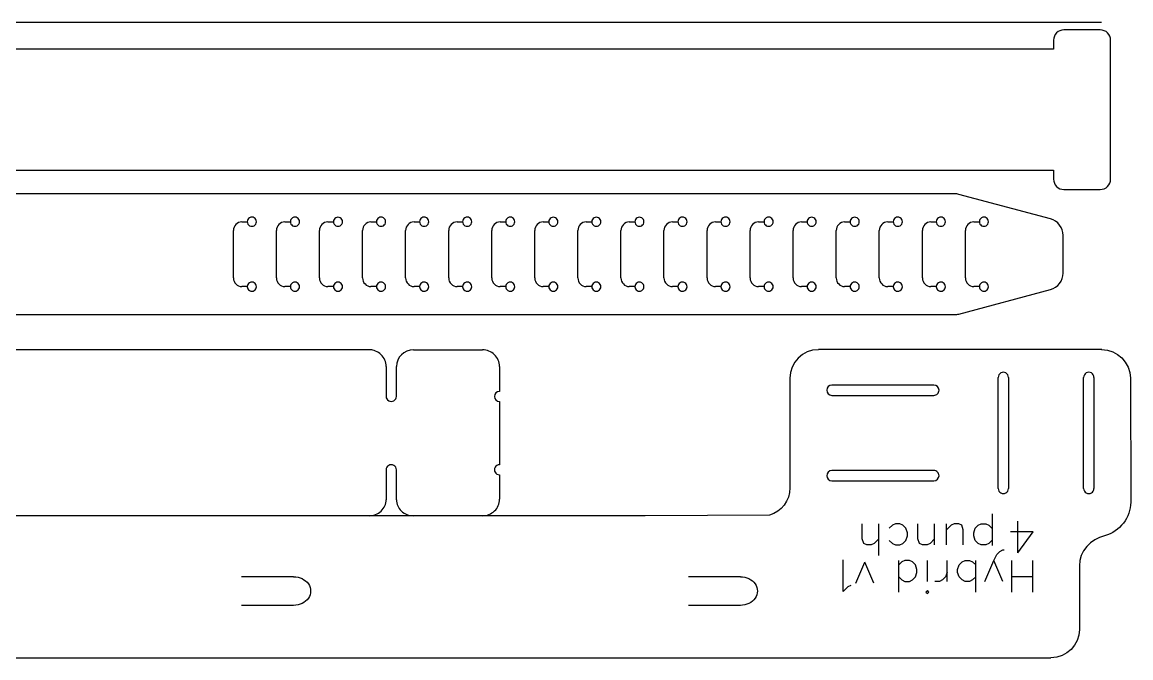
# Model space of a CAD drawing. Extents: x 6 to 576, y 64 to 1092.
# Drawn here: x 202.3 to 396.8, y 63.8 to 175.4 of the extents above; entities that cross this region are included whole.
import ezdxf

# ---------------------------------------------------------------- set-up
doc = ezdxf.new("R2010")
doc.units = 0
doc.layers.add('Layer_1', color=7, linetype='CONTINUOUS')

msp = doc.modelspace()

# ---------------------------------------------------------------- linework, layer by layer
at = {"layer": 'Layer_1', "color": 7}
for p, q in [((140.856457, 175.354495), (391.698136, 175.354495)), ((391.472685, 173.993213), (385.072678, 173.993213)), ((383.272665, 172.1932), (383.272665, 170.593212)), ((393.272671, 147.793209), (393.272671, 172.1932)), ((383.272665, 170.593212), (40.686209, 170.593212)), ((40.686209, 149.393197), (383.272665, 149.393197)), ((383.272665, 149.393197), (383.272665, 147.793209)), ((385.072678, 145.993195), (391.472685, 145.993195)), ((365.890122, 145.224795), (23.303674, 145.224795)), ((382.721776, 140.820594), (366.666568, 145.12256)), ((384.945308, 131.326762), (384.945308, 137.922798)), ((366.666568, 124.127015), (382.721776, 128.428992)), ((23.303674, 124.02478), (365.890122, 124.02478)), ((263.674453, 117.86251), (12.832794, 117.86251)), ((270.937646, 117.841079), (283.039476, 117.841079)), ((391.730574, 117.918126), (341.994807, 117.918126)), ((266.13694, 114.918597), (266.13694, 109.658125)), ((267.937218, 109.658125), (267.937218, 114.918597)), ((286.03993, 114.918597), (286.03993, 110.534875)), ((336.994103, 112.861621), (336.994103, 93.628079)), ((396.760091, 112.853524), (396.804092, 91.096808)), ((286.03993, 108.781402), (286.03993, 97.675966)), ((266.13694, 96.799243), (266.13694, 91.53876)), ((267.937218, 91.53876), (267.937218, 96.799243)), ((286.040883, 95.92344), (286.040883, 91.605326)), ((311.601062, 88.72957), (61.414819, 88.72957)), ((333.48041, 88.840803), (311.601062, 88.72957)), ((387.799818, 79.924221), (387.797172, 68.734753)), ((186.348227, 63.785235), (374.296331, 63.785235)), ((374.296331, 63.785235), (382.80303, 63.784706))]:
    msp.add_line(p, q, dxfattribs=at)
at = {"layer": 'Layer_1', "color": 1}
for p, q in [((240.804367, 140.296719), (241.776763, 140.312065)), ((241.776657, 140.324791), (241.776657, 140.324791)), ((248.361343, 140.296719), (249.33374, 140.312065)), ((249.333634, 140.324791), (249.333634, 140.324791)), ((255.918319, 140.296719), (256.890716, 140.312065)), ((256.89061, 140.324791), (256.89061, 140.324791)), ((263.475295, 140.296719), (264.447692, 140.312065)), ((264.447586, 140.324791), (264.447586, 140.324791)), ((271.032287, 140.296719), (272.004658, 140.312065)), ((272.004578, 140.324791), (272.004578, 140.324791)), ((278.589264, 140.296719), (279.56166, 140.312065)), ((279.561555, 140.324791), (279.561555, 140.324791)), ((286.14624, 140.296719), (287.118637, 140.312065)), ((287.118531, 140.324791), (287.118531, 140.324791)), ((293.703216, 140.296719), (294.675613, 140.312065)), ((294.675507, 140.324791), (294.675507, 140.324791)), ((301.260193, 140.296719), (302.232589, 140.312065)), ((302.232483, 140.324791), (302.232483, 140.324791)), ((308.817169, 140.296719), (309.789565, 140.312065)), ((309.78946, 140.324791), (309.78946, 140.324791)), ((316.374171, 140.296719), (317.346542, 140.312065)), ((317.346462, 140.324791), (317.346462, 140.324791)), ((323.931148, 140.296719), (324.903544, 140.312065)), ((324.903439, 140.324791), (324.903439, 140.324791)), ((331.488124, 140.296719), (332.460521, 140.312065)), ((332.460415, 140.324791), (332.460415, 140.324791)), ((339.0451, 140.296719), (340.017497, 140.312065)), ((340.017391, 140.324791), (340.017391, 140.324791)), ((346.602076, 140.296719), (347.574473, 140.312065)), ((347.574367, 140.324791), (347.574367, 140.324791)), ((354.159079, 140.296719), (355.131449, 140.312065)), ((355.13137, 140.324791), (355.13137, 140.324791)), ((361.716055, 140.296719), (362.688452, 140.312065)), ((362.688346, 140.324791), (362.688346, 140.324791)), ((369.273032, 140.296719), (370.245428, 140.312065)), ((370.245322, 140.324791), (370.245322, 140.324791)), ((239.328124, 130.452684), (239.328124, 138.796902)), ((246.8851, 130.452684), (246.8851, 138.796902)), ((254.442076, 130.452684), (254.442076, 138.796902)), ((261.999079, 130.452684), (261.999079, 138.796902)), ((269.556045, 130.452684), (269.556045, 138.796902)), ((277.113021, 130.452684), (277.113021, 138.796902)), ((284.669997, 130.452684), (284.669997, 138.796902)), ((292.226974, 130.452684), (292.226974, 138.796902)), ((299.783976, 130.452684), (299.783976, 138.796902)), ((307.340952, 130.452684), (307.340952, 138.796902)), ((314.897929, 130.452684), (314.897929, 138.796902)), ((322.454905, 130.452684), (322.454905, 138.796902)), ((330.011881, 130.452684), (330.011881, 138.796902)), ((337.568857, 130.452684), (337.568857, 138.796902)), ((345.12586, 130.452684), (345.12586, 138.796902)), ((352.682836, 130.452684), (352.682836, 138.796902)), ((360.239813, 130.452684), (360.239813, 138.796902)), ((367.796789, 130.452684), (367.796789, 138.796902)), ((241.776763, 128.937468), (240.804367, 128.952814)), ((241.776657, 128.924795), (241.776657, 128.924795)), ((249.33374, 128.937468), (248.361343, 128.952814)), ((249.333634, 128.924795), (249.333634, 128.924795)), ((256.890716, 128.937468), (255.918319, 128.952814)), ((256.89061, 128.924795), (256.89061, 128.924795)), ((264.447692, 128.937468), (263.475295, 128.952814)), ((264.447586, 128.924795), (264.447586, 128.924795)), ((272.004658, 128.937468), (271.032287, 128.952814)), ((272.004578, 128.924795), (272.004578, 128.924795)), ((279.56166, 128.937468), (278.589264, 128.952814)), ((279.561555, 128.924795), (279.561555, 128.924795)), ((287.118637, 128.937468), (286.14624, 128.952814)), ((287.118531, 128.924795), (287.118531, 128.924795)), ((294.675613, 128.937468), (293.703216, 128.952814)), ((294.675507, 128.924795), (294.675507, 128.924795)), ((302.232589, 128.937468), (301.260193, 128.952814)), ((302.232483, 128.924795), (302.232483, 128.924795)), ((309.789565, 128.937468), (308.817169, 128.952814)), ((309.78946, 128.924795), (309.78946, 128.924795)), ((317.346542, 128.937468), (316.374171, 128.952814)), ((317.346462, 128.924795), (317.346462, 128.924795)), ((324.903544, 128.937468), (323.931148, 128.952814)), ((324.903439, 128.924795), (324.903439, 128.924795)), ((332.460521, 128.937468), (331.488124, 128.952814)), ((332.460415, 128.924795), (332.460415, 128.924795)), ((340.017497, 128.937468), (339.0451, 128.952814)), ((340.017391, 128.924795), (340.017391, 128.924795)), ((347.574473, 128.937468), (346.602076, 128.952814)), ((347.574367, 128.924795), (347.574367, 128.924795)), ((355.131449, 128.937468), (354.159079, 128.952814)), ((355.13137, 128.924795), (355.13137, 128.924795)), ((362.688452, 128.937468), (361.716055, 128.952814)), ((362.688346, 128.924795), (362.688346, 128.924795)), ((370.245428, 128.937468), (369.273032, 128.952814)), ((370.245322, 128.924795), (370.245322, 128.924795)), ((373.550736, 93.50753), (373.550736, 113.007538)), ((375.350749, 113.007538), (375.350749, 93.50753)), ((388.550732, 93.50753), (388.550732, 113.007538)), ((390.350745, 113.007538), (390.350745, 93.50753)), ((362.263849, 111.657528), (344.363834, 111.657528)), ((343.463854, 110.757548), (343.463854, 110.757548)), ((344.363834, 109.857541), (362.263849, 109.857541)), ((363.163855, 110.757548), (363.163855, 110.757548)), ((343.463854, 95.757517), (343.463854, 95.757517)), ((362.263849, 96.657532), (344.363834, 96.657532)), ((363.163855, 95.757517), (363.163855, 95.757517)), ((344.363834, 94.857537), (362.263849, 94.857537)), ((249.888761, 78.019073), (240.764049, 77.972308)), ((328.301271, 78.019067), (319.176559, 77.972302)), ((249.888364, 72.989365), (240.763044, 72.965896)), ((328.300874, 72.989359), (319.175553, 72.965891))]:
    msp.add_line(p, q, dxfattribs=at)
at = {"layer": 'Layer_1', "color": 5}
for p, q in [((372.548997, 83.495974), (372.548997, 89.052219)), ((377.023101, 82.200066), (377.023101, 87.756311)), ((349.683573, 84.665544), (349.683573, 87.311372)), ((352.593989, 81.755127), (352.593989, 87.311372)), ((354.975239, 87.046788), (354.446073, 86.517622)), ((355.504406, 87.311372), (354.975239, 87.046788)), ((356.298156, 87.311372), (355.504406, 87.311372)), ((356.827323, 87.046788), (356.298156, 87.311372)), ((357.356489, 86.517622), (356.827323, 87.046788)), ((357.621073, 85.723877), (357.356489, 86.517622)), ((357.621073, 85.19471), (357.621073, 85.723877)), ((359.473156, 84.665544), (359.473156, 87.311372)), ((362.383573, 83.60721), (362.383573, 87.311372)), ((364.500239, 83.60721), (364.500239, 87.311372)), ((365.293989, 87.046788), (364.500239, 86.253038)), ((365.823156, 87.311372), (365.293989, 87.046788)), ((366.616906, 87.311372), (365.823156, 87.311372)), ((367.146073, 87.046788), (366.616906, 87.311372)), ((367.410656, 86.253038), (367.146073, 87.046788)), ((367.410656, 83.60721), (367.410656, 86.253038)), ((369.262739, 85.723877), (369.527323, 86.517622)), ((369.262739, 85.19471), (369.262739, 85.723877)), ((369.527323, 86.517622), (370.056489, 87.046788)), ((370.056489, 87.046788), (370.585656, 87.311372)), ((370.585656, 87.311372), (371.379406, 87.311372)), ((371.379406, 87.311372), (371.908573, 87.046788)), ((371.908573, 87.046788), (372.437739, 86.517622)), ((379.668934, 85.904233), (375.700184, 85.904233)), ((377.023101, 82.200066), (379.668934, 85.904233)), ((349.948156, 83.871794), (349.683573, 84.665544)), ((350.477323, 83.60721), (349.948156, 83.871794)), ((351.800239, 83.871794), (351.271073, 83.60721)), ((352.593989, 84.665544), (351.800239, 83.871794)), ((354.446073, 84.40096), (354.975239, 83.871794)), ((354.975239, 83.871794), (355.504406, 83.60721)), ((356.298156, 83.60721), (356.827323, 83.871794)), ((356.827323, 83.871794), (357.356489, 84.40096)), ((357.356489, 84.40096), (357.621073, 85.19471)), ((359.737739, 83.871794), (359.473156, 84.665544)), ((360.266906, 83.60721), (359.737739, 83.871794)), ((361.589823, 83.871794), (361.060656, 83.60721)), ((362.383573, 84.665544), (361.589823, 83.871794)), ((369.527323, 84.40096), (369.262739, 85.19471)), ((370.056489, 83.871794), (369.527323, 84.40096)), ((370.585656, 83.60721), (370.056489, 83.871794)), ((371.908573, 83.871794), (371.379406, 83.60721)), ((372.437739, 84.40096), (371.908573, 83.871794)), ((351.271073, 83.60721), (350.477323, 83.60721)), ((355.504406, 83.60721), (356.298156, 83.60721)), ((361.060656, 83.60721), (360.266906, 83.60721)), ((371.379406, 83.60721), (370.585656, 83.60721)), ((372.775004, 80.887219), (373.30417, 81.945553)), ((373.30417, 81.945553), (373.833337, 82.474719)), ((373.833337, 82.474719), (374.362504, 82.739303)), ((374.362504, 82.739303), (374.627087, 82.739303)), ((346.369852, 75.442203), (346.369852, 80.998453)), ((348.555045, 76.887627), (350.142545, 80.591794)), ((351.730045, 76.887627), (350.142545, 80.591794)), ((356.106254, 75.330969), (356.106254, 80.887219)), ((356.63542, 80.622636), (356.106254, 80.093469)), ((357.164587, 80.887219), (356.63542, 80.622636)), ((357.958337, 80.887219), (357.164587, 80.887219)), ((358.487504, 80.622636), (357.958337, 80.887219)), ((359.01667, 80.093469), (358.487504, 80.622636)), ((359.281254, 79.299719), (359.01667, 80.093469)), ((361.133337, 77.183053), (361.133337, 80.887219)), ((364.57292, 77.183053), (364.57292, 80.887219)), ((366.425004, 79.299719), (366.689587, 80.093469)), ((366.689587, 80.093469), (367.218754, 80.622636)), ((367.218754, 80.622636), (367.74792, 80.887219)), ((367.74792, 80.887219), (368.54167, 80.887219)), ((368.54167, 80.887219), (369.070837, 80.622636)), ((369.070837, 80.622636), (369.600004, 80.093469)), ((369.600004, 75.330969), (369.600004, 80.887219)), ((371.187504, 77.183053), (372.775004, 80.887219)), ((374.362504, 77.183053), (372.775004, 80.887219)), ((375.950004, 75.330969), (375.950004, 80.887219)), ((379.65417, 75.330969), (379.65417, 80.887219)), ((356.106254, 77.976803), (356.63542, 77.447636)), ((358.487504, 77.447636), (359.01667, 77.976803)), ((359.01667, 77.976803), (359.281254, 78.770553)), ((359.281254, 78.770553), (359.281254, 79.299719)), ((364.308337, 77.976803), (363.77917, 77.447636)), ((364.57292, 78.770553), (364.308337, 77.976803)), ((366.425004, 78.770553), (366.425004, 79.299719)), ((366.689587, 77.976803), (366.425004, 78.770553)), ((367.218754, 77.447636), (366.689587, 77.976803)), ((369.600004, 77.976803), (369.070837, 77.447636)), ((379.65417, 77.976803), (375.950004, 77.976803)), ((347.163602, 76.235953), (346.369852, 75.442203)), ((347.692768, 76.500536), (347.163602, 76.235953)), ((356.63542, 77.447636), (357.164587, 77.183053)), ((357.164587, 77.183053), (357.958337, 77.183053)), ((357.958337, 77.183053), (358.487504, 77.447636)), ((363.250004, 77.183053), (362.456254, 77.183053)), ((363.77917, 77.447636), (363.250004, 77.183053)), ((367.74792, 77.183053), (367.218754, 77.447636)), ((368.54167, 77.183053), (367.74792, 77.183053)), ((369.070837, 77.447636), (368.54167, 77.183053)), ((361.133337, 75.595553), (360.868754, 75.330969)), ((360.868754, 75.330969), (361.133337, 75.066386)), ((361.39792, 75.330969), (361.133337, 75.595553)), ((361.133337, 75.066386), (361.39792, 75.330969))]:
    msp.add_line(p, q, dxfattribs=at)
at = {"layer": 'Layer_1', "color": 7}
for points in [[(383.799873, 173.466006), (383.462304, 173.128437), (383.272661, 172.670594), (383.272665, 172.1932)], [(385.072678, 173.993213), (384.595284, 173.993217), (384.137442, 173.803574), (383.799873, 173.466006)], [(392.745473, 173.465996), (392.40791, 173.803564), (391.950074, 173.99321), (391.472685, 173.993213)], [(393.272671, 172.1932), (393.272675, 172.67059), (393.083036, 173.128428), (392.745473, 173.465996)], [(383.272665, 147.793209), (383.272661, 147.315814), (383.462304, 146.857972), (383.799873, 146.520403)], [(383.799873, 146.520403), (384.137442, 146.182834), (384.595284, 145.993192), (385.072678, 145.993195)], [(391.472685, 145.993195), (391.950074, 145.993199), (392.40791, 146.182844), (392.745473, 146.520412)], [(392.745473, 146.520412), (393.083036, 146.85798), (393.272675, 147.315819), (393.272671, 147.793209)], [(366.666568, 145.12256), (366.413332, 145.190419), (366.152293, 145.22479), (365.890122, 145.224795)], [(384.945308, 137.922824), (384.945306, 139.280635), (384.033319, 140.469161), (382.721776, 140.820594)], [(382.721776, 128.428992), (384.033319, 128.780424), (384.945306, 129.968951), (384.945308, 131.326762)], [(365.890122, 124.02478), (366.152293, 124.024785), (366.413332, 124.059156), (366.666568, 124.127015)], [(265.258126, 116.985108), (264.695429, 117.53318), (263.932248, 117.841082), (263.136475, 117.841079)], [(266.13694, 114.918597), (266.136942, 115.693689), (265.820823, 116.437036), (265.258126, 116.985108)], [(270.937646, 117.841079), (269.280549, 117.841066), (267.937215, 116.532629), (267.937218, 114.918597)], [(285.16112, 116.985104), (284.598425, 117.533176), (283.835247, 117.84108), (283.039476, 117.841079)], [(286.03993, 114.918597), (286.039932, 115.693687), (285.723814, 116.437033), (285.16112, 116.985104)], [(341.99449, 117.861875), (339.224461, 117.861875), (336.994103, 115.631623), (336.994103, 112.861621)], [(391.698136, 117.896403), (394.468138, 117.896403), (396.698338, 115.666177), (396.760091, 112.853524)], [(266.13694, 109.658125), (266.13694, 109.344894), (266.308506, 109.055456), (266.58701, 108.89884)], [(267.487149, 108.89884), (267.765653, 109.055456), (267.937218, 109.344894), (267.937218, 109.658125)], [(286.03993, 110.534875), (285.544255, 110.532879), (285.143514, 110.140936), (285.143514, 109.658138)], [(285.143514, 109.658138), (285.143514, 109.17534), (285.544255, 108.783397), (286.03993, 108.781402)], [(266.58701, 108.89884), (266.865514, 108.742225), (267.208645, 108.742225), (267.487149, 108.89884)], [(266.58701, 97.558527), (266.308506, 97.401911), (266.13694, 97.112474), (266.13694, 96.799243)], [(267.487149, 97.558527), (267.208645, 97.715143), (266.865514, 97.715143), (266.58701, 97.558527)], [(267.937218, 96.799243), (267.937218, 97.112474), (267.765653, 97.401911), (267.487149, 97.558527)], [(286.03993, 97.675966), (285.718343, 97.675966), (285.421184, 97.50886), (285.26039, 97.237594)], [(285.26039, 97.237594), (285.099596, 96.966329), (285.099596, 96.632116), (285.26039, 96.360851)], [(285.26039, 96.360851), (285.421184, 96.089586), (285.718343, 95.92248), (286.03993, 95.92248)], [(336.999077, 93.628079), (336.999077, 91.351572), (335.491693, 89.442974), (333.417386, 88.834043)], [(265.257036, 89.549961), (265.820074, 90.078061), (266.136386, 90.794319), (266.136385, 91.541165)], [(267.937747, 91.541165), (267.937746, 90.794316), (268.25406, 90.078056), (268.817102, 89.549955)], [(285.161513, 89.569743), (285.724565, 90.109612), (286.040884, 90.841834), (286.040883, 91.605326)], [(263.134094, 88.725178), (263.930352, 88.725177), (264.693997, 89.02186), (265.257036, 89.549961)], [(268.817102, 89.549955), (269.380144, 89.021855), (270.143793, 88.725173), (270.940054, 88.725178)], [(283.038524, 88.726583), (283.834798, 88.726579), (284.598461, 89.029873), (285.161513, 89.569743)], [(396.804092, 91.096808), (396.82764, 88.480131), (394.903484, 85.888458), (392.230663, 85.208955)], [(392.230663, 85.208955), (389.777975, 84.650341), (387.768491, 82.430539), (387.799818, 79.924221)], [(387.803496, 68.785514), (387.803496, 66.015493), (385.573826, 63.785783), (382.803797, 63.785783)]]:
    msp.add_open_spline(points, degree=3, dxfattribs=at)
at = {"layer": 'Layer_1', "color": 1}
for points in [[(240.804367, 140.296719), (239.985303, 140.283745), (239.328121, 139.616068), (239.328124, 138.796902)], [(242.175712, 141.020322), (241.927715, 140.876692), (241.775492, 140.611376), (241.776657, 140.324791)], [(241.776657, 140.324791), (241.775492, 140.038206), (241.927715, 139.77289), (242.175712, 139.62926)], [(242.977591, 141.020322), (242.729593, 141.163953), (242.42371, 141.163953), (242.175712, 141.020322)], [(243.376646, 140.324791), (243.377811, 140.611376), (243.225589, 140.876692), (242.977591, 141.020322)], [(242.977591, 139.62926), (243.225589, 139.77289), (243.377811, 140.038206), (243.376646, 140.324791)], [(248.361343, 140.296719), (247.542279, 140.283745), (246.885097, 139.616068), (246.8851, 138.796902)], [(249.732747, 141.020154), (249.484779, 140.876569), (249.332541, 140.611328), (249.333634, 140.324791)], [(249.333634, 140.324791), (249.332541, 140.038254), (249.484779, 139.773013), (249.732747, 139.629428)], [(250.534509, 141.020154), (250.28654, 141.163739), (249.980715, 141.163739), (249.732747, 141.020154)], [(250.933622, 140.324791), (250.934715, 140.611328), (250.782477, 140.876569), (250.534509, 141.020154)], [(250.534509, 139.629428), (250.782477, 139.773013), (250.934715, 140.038254), (250.933622, 140.324791)], [(255.918319, 140.296719), (255.099256, 140.283745), (254.442074, 139.616068), (254.442076, 138.796902)], [(257.290614, 141.017618), (257.04309, 140.87471), (256.89061, 140.610606), (256.89061, 140.324791)], [(256.89061, 140.324791), (256.89061, 140.038976), (257.04309, 139.774872), (257.290614, 139.631964)], [(258.090621, 141.017618), (257.843098, 141.160526), (257.538137, 141.160526), (257.290614, 141.017618)], [(258.490625, 140.324791), (258.490625, 140.610606), (258.338144, 140.87471), (258.090621, 141.017618)], [(258.090621, 139.631964), (258.338144, 139.774872), (258.490625, 140.038976), (258.490625, 140.324791)], [(263.475295, 140.296719), (262.656242, 140.28373), (261.999076, 139.616058), (261.999079, 138.796902)], [(264.846745, 141.020042), (264.598795, 140.876487), (264.446544, 140.611297), (264.447586, 140.324791)], [(264.447586, 140.324791), (264.446544, 140.038285), (264.598795, 139.773095), (264.846745, 139.62954)], [(265.648432, 141.020042), (265.400482, 141.163597), (265.094695, 141.163597), (264.846745, 141.020042)], [(266.04759, 140.324791), (266.048632, 140.611297), (265.896381, 140.876487), (265.648432, 141.020042)], [(265.648432, 139.62954), (265.896381, 139.773095), (266.048632, 140.038285), (266.04759, 140.324791)], [(271.032287, 140.296719), (270.213224, 140.283745), (269.556042, 139.616068), (269.556045, 138.796902)], [(272.403633, 141.020322), (272.155636, 140.876692), (272.003413, 140.611376), (272.004578, 140.324791)], [(272.004578, 140.324791), (272.003413, 140.038206), (272.155636, 139.77289), (272.403633, 139.62926)], [(273.205512, 141.020322), (272.957514, 141.163953), (272.651631, 141.163953), (272.403633, 141.020322)], [(273.604567, 140.324791), (273.605732, 140.611376), (273.453509, 140.876692), (273.205512, 141.020322)], [(273.205512, 139.62926), (273.453509, 139.77289), (273.605732, 140.038206), (273.604567, 140.324791)], [(278.589264, 140.296719), (277.7702, 140.283745), (277.113018, 139.616068), (277.113021, 138.796902)], [(279.96061, 141.020322), (279.712612, 140.876692), (279.560389, 140.611376), (279.561555, 140.324791)], [(279.561555, 140.324791), (279.560389, 140.038206), (279.712612, 139.77289), (279.96061, 139.62926)], [(280.762488, 141.020322), (280.51449, 141.163953), (280.208607, 141.163953), (279.96061, 141.020322)], [(281.161543, 140.324791), (281.162708, 140.611376), (281.010486, 140.876692), (280.762488, 141.020322)], [(280.762488, 139.62926), (281.010486, 139.77289), (281.162708, 140.038206), (281.161543, 140.324791)], [(286.14624, 140.296719), (285.327177, 140.283745), (284.669994, 139.616068), (284.669997, 138.796902)], [(287.517644, 141.020154), (287.269676, 140.876569), (287.117438, 140.611328), (287.118531, 140.324791)], [(287.118531, 140.324791), (287.117438, 140.038254), (287.269676, 139.773013), (287.517644, 139.629428)], [(288.319406, 141.020154), (288.071438, 141.163739), (287.765612, 141.163739), (287.517644, 141.020154)], [(288.718519, 140.324791), (288.719612, 140.611328), (288.567374, 140.876569), (288.319406, 141.020154)], [(288.319406, 139.629428), (288.567374, 139.773013), (288.719612, 140.038254), (288.718519, 140.324791)], [(293.703216, 140.296719), (292.884153, 140.283745), (292.226971, 139.616068), (292.226974, 138.796902)], [(295.075511, 141.017618), (294.827988, 140.87471), (294.675507, 140.610606), (294.675507, 140.324791)], [(294.675507, 140.324791), (294.675507, 140.038976), (294.827988, 139.774872), (295.075511, 139.631964)], [(295.875518, 141.017618), (295.627995, 141.160525), (295.323034, 141.160525), (295.075511, 141.017618)], [(296.275522, 140.324791), (296.275522, 140.610606), (296.123041, 140.87471), (295.875518, 141.017618)], [(295.875518, 139.631964), (296.123041, 139.774872), (296.275522, 140.038976), (296.275522, 140.324791)], [(301.260193, 140.296719), (300.441139, 140.28373), (299.783973, 139.616058), (299.783976, 138.796902)], [(302.632487, 141.017618), (302.384964, 140.87471), (302.232483, 140.610606), (302.232483, 140.324791)], [(302.232483, 140.324791), (302.232483, 140.038976), (302.384964, 139.774872), (302.632487, 139.631964)], [(303.432494, 141.017618), (303.184971, 141.160525), (302.88001, 141.160525), (302.632487, 141.017618)], [(303.832498, 140.324791), (303.832498, 140.610606), (303.680018, 140.87471), (303.432494, 141.017618)], [(303.432494, 139.631964), (303.680018, 139.774872), (303.832498, 140.038976), (303.832498, 140.324791)], [(308.817169, 140.296719), (307.998116, 140.28373), (307.340949, 139.616058), (307.340952, 138.796902)], [(310.189463, 141.017618), (309.94194, 140.87471), (309.78946, 140.610606), (309.78946, 140.324791)], [(309.78946, 140.324791), (309.78946, 140.038976), (309.94194, 139.774872), (310.189463, 139.631964)], [(310.989471, 141.017618), (310.741948, 141.160525), (310.436986, 141.160525), (310.189463, 141.017618)], [(311.389474, 140.324791), (311.389474, 140.610606), (311.236994, 140.87471), (310.989471, 141.017618)], [(310.989471, 139.631964), (311.236994, 139.774872), (311.389474, 140.038976), (311.389474, 140.324791)], [(316.374171, 140.296719), (315.555108, 140.283745), (314.897926, 139.616068), (314.897929, 138.796902)], [(317.745517, 141.020322), (317.49752, 140.876692), (317.345297, 140.611376), (317.346462, 140.324791)], [(317.346462, 140.324791), (317.345297, 140.038206), (317.49752, 139.77289), (317.745517, 139.62926)], [(318.547396, 141.020322), (318.299398, 141.163953), (317.993515, 141.163953), (317.745517, 141.020322)], [(318.946451, 140.324791), (318.947616, 140.611376), (318.795393, 140.876692), (318.547396, 141.020322)], [(318.547396, 139.62926), (318.795393, 139.77289), (318.947616, 140.038206), (318.946451, 140.324791)], [(323.931148, 140.296719), (323.112084, 140.283745), (322.454902, 139.616068), (322.454905, 138.796902)], [(325.302552, 141.020154), (325.054584, 140.876569), (324.902345, 140.611328), (324.903439, 140.324791)], [(324.903439, 140.324791), (324.902345, 140.038254), (325.054584, 139.773013), (325.302552, 139.629428)], [(326.104313, 141.020154), (325.856345, 141.163739), (325.55052, 141.163739), (325.302552, 141.020154)], [(326.503427, 140.324791), (326.50452, 140.611328), (326.352281, 140.876569), (326.104313, 141.020154)], [(326.104313, 139.629428), (326.352281, 139.773013), (326.50452, 140.038254), (326.503427, 140.324791)], [(331.488124, 140.296719), (330.669061, 140.283745), (330.011878, 139.616068), (330.011881, 138.796902)], [(332.859528, 141.020154), (332.61156, 140.876569), (332.459322, 140.611328), (332.460415, 140.324791)], [(332.460415, 140.324791), (332.459322, 140.038254), (332.61156, 139.773013), (332.859528, 139.629428)], [(333.66129, 141.020154), (333.413322, 141.163739), (333.107496, 141.163739), (332.859528, 141.020154)], [(334.060403, 140.324791), (334.061496, 140.611328), (333.909258, 140.876569), (333.66129, 141.020154)], [(333.66129, 139.629428), (333.909258, 139.773013), (334.061496, 140.038254), (334.060403, 140.324791)], [(339.0451, 140.296719), (338.226037, 140.283745), (337.568855, 139.616068), (337.568857, 138.796902)], [(340.417395, 141.017618), (340.169872, 140.87471), (340.017391, 140.610606), (340.017391, 140.324791)], [(340.017391, 140.324791), (340.017391, 140.038976), (340.169872, 139.774872), (340.417395, 139.631964)], [(341.217402, 141.017618), (340.969879, 141.160525), (340.664918, 141.160525), (340.417395, 141.017618)], [(341.617406, 140.324791), (341.617406, 140.610606), (341.464925, 140.87471), (341.217402, 141.017618)], [(341.217402, 139.631964), (341.464925, 139.774872), (341.617406, 140.038976), (341.617406, 140.324791)], [(346.602076, 140.296719), (345.783023, 140.28373), (345.125857, 139.616058), (345.12586, 138.796902)], [(347.974371, 141.017618), (347.726848, 140.87471), (347.574367, 140.610606), (347.574367, 140.324791)], [(347.574367, 140.324791), (347.574367, 140.038976), (347.726848, 139.774872), (347.974371, 139.631964)], [(348.774378, 141.017618), (348.526855, 141.160525), (348.221894, 141.160525), (347.974371, 141.017618)], [(349.174382, 140.324791), (349.174382, 140.610606), (349.021902, 140.87471), (348.774378, 141.017618)], [(348.774378, 139.631964), (349.021902, 139.774872), (349.174382, 140.038976), (349.174382, 140.324791)], [(354.159079, 140.296719), (353.340016, 140.283745), (352.682834, 139.616068), (352.682836, 138.796902)], [(355.530425, 141.020322), (355.282427, 140.876692), (355.130205, 140.611376), (355.13137, 140.324791)], [(355.13137, 140.324791), (355.130205, 140.038206), (355.282427, 139.77289), (355.530425, 139.62926)], [(356.332303, 141.020322), (356.084306, 141.163953), (355.778423, 141.163953), (355.530425, 141.020322)], [(356.731358, 140.324791), (356.732524, 140.611376), (356.580301, 140.876692), (356.332303, 141.020322)], [(356.332303, 139.62926), (356.580301, 139.77289), (356.732524, 140.038206), (356.731358, 140.324791)], [(361.716055, 140.296719), (360.896992, 140.283745), (360.23981, 139.616068), (360.239813, 138.796902)], [(363.08746, 141.020154), (362.839492, 140.876569), (362.687253, 140.611328), (362.688346, 140.324791)], [(362.688346, 140.324791), (362.687253, 140.038254), (362.839492, 139.773013), (363.08746, 139.629428)], [(363.889221, 141.020154), (363.641253, 141.163739), (363.335428, 141.163739), (363.08746, 141.020154)], [(364.288335, 140.324791), (364.289428, 140.611328), (364.137189, 140.876569), (363.889221, 141.020154)], [(363.889221, 139.629428), (364.137189, 139.773013), (364.289428, 140.038254), (364.288335, 140.324791)], [(369.273032, 140.296719), (368.453968, 140.283745), (367.796786, 139.616068), (367.796789, 138.796902)], [(370.644436, 141.020154), (370.396468, 140.876569), (370.244229, 140.611328), (370.245322, 140.324791)], [(370.245322, 140.324791), (370.244229, 140.038254), (370.396468, 139.773013), (370.644436, 139.629428)], [(371.446197, 141.020154), (371.198229, 141.163739), (370.892404, 141.163739), (370.644436, 141.020154)], [(371.845311, 140.324791), (371.846404, 140.611328), (371.694165, 140.876569), (371.446197, 141.020154)], [(371.446197, 139.629428), (371.694165, 139.773013), (371.846404, 140.038254), (371.845311, 140.324791)], [(242.175712, 139.62926), (242.42371, 139.48563), (242.729593, 139.48563), (242.977591, 139.62926)], [(249.732747, 139.629428), (249.980715, 139.485843), (250.28654, 139.485843), (250.534509, 139.629428)], [(257.290614, 139.631964), (257.538137, 139.489057), (257.843098, 139.489057), (258.090621, 139.631964)], [(264.846745, 139.62954), (265.094695, 139.485985), (265.400482, 139.485985), (265.648432, 139.62954)], [(272.403633, 139.62926), (272.651631, 139.48563), (272.957514, 139.48563), (273.205512, 139.62926)], [(279.96061, 139.62926), (280.208607, 139.48563), (280.51449, 139.48563), (280.762488, 139.62926)], [(287.517644, 139.629428), (287.765612, 139.485843), (288.071438, 139.485843), (288.319406, 139.629428)], [(295.075511, 139.631964), (295.323034, 139.489057), (295.627995, 139.489057), (295.875518, 139.631964)], [(302.632487, 139.631964), (302.88001, 139.489057), (303.184971, 139.489057), (303.432494, 139.631964)], [(310.189463, 139.631964), (310.436986, 139.489057), (310.741948, 139.489057), (310.989471, 139.631964)], [(317.745517, 139.62926), (317.993515, 139.48563), (318.299398, 139.48563), (318.547396, 139.62926)], [(325.302552, 139.629428), (325.55052, 139.485843), (325.856345, 139.485843), (326.104313, 139.629428)], [(332.859528, 139.629428), (333.107496, 139.485843), (333.413322, 139.485843), (333.66129, 139.629428)], [(340.417395, 139.631964), (340.664918, 139.489057), (340.969879, 139.489057), (341.217402, 139.631964)], [(347.974371, 139.631964), (348.221894, 139.489057), (348.526855, 139.489057), (348.774378, 139.631964)], [(355.530425, 139.62926), (355.778423, 139.48563), (356.084306, 139.48563), (356.332303, 139.62926)], [(363.08746, 139.629428), (363.335428, 139.485843), (363.641253, 139.485843), (363.889221, 139.629428)], [(370.644436, 139.629428), (370.892404, 139.485843), (371.198229, 139.485843), (371.446197, 139.629428)], [(239.328124, 130.452684), (239.328121, 129.633518), (239.985303, 128.965841), (240.804367, 128.952867)], [(246.8851, 130.452684), (246.885097, 129.633518), (247.542279, 128.965841), (248.361343, 128.952867)], [(254.442076, 130.452684), (254.442074, 129.633518), (255.099256, 128.965841), (255.918319, 128.952867)], [(261.999079, 130.452684), (261.999076, 129.633528), (262.656242, 128.965855), (263.475295, 128.952867)], [(269.556045, 130.452684), (269.556042, 129.633518), (270.213224, 128.965841), (271.032287, 128.952867)], [(277.113021, 130.452684), (277.113018, 129.633518), (277.7702, 128.965841), (278.589264, 128.952867)], [(284.669997, 130.452684), (284.669994, 129.633518), (285.327177, 128.965841), (286.14624, 128.952867)], [(292.226974, 130.452684), (292.226971, 129.633518), (292.884153, 128.965841), (293.703216, 128.952867)], [(299.783976, 130.452684), (299.783973, 129.633528), (300.441139, 128.965855), (301.260193, 128.952867)], [(307.340952, 130.452684), (307.340949, 129.633528), (307.998116, 128.965855), (308.817169, 128.952867)], [(314.897929, 130.452684), (314.897926, 129.633518), (315.555108, 128.965841), (316.374171, 128.952867)], [(322.454905, 130.452684), (322.454902, 129.633518), (323.112084, 128.965841), (323.931148, 128.952867)], [(330.011881, 130.452684), (330.011878, 129.633518), (330.669061, 128.965841), (331.488124, 128.952867)], [(337.568857, 130.452684), (337.568855, 129.633518), (338.226037, 128.965841), (339.0451, 128.952867)], [(345.12586, 130.452684), (345.125857, 129.633528), (345.783023, 128.965855), (346.602076, 128.952867)], [(352.682836, 130.452684), (352.682834, 129.633518), (353.340016, 128.965841), (354.159079, 128.952867)], [(360.239813, 130.452684), (360.23981, 129.633518), (360.896992, 128.965841), (361.716055, 128.952867)], [(367.796789, 130.452684), (367.796786, 129.633518), (368.453968, 128.965841), (369.273032, 128.952867)], [(242.175712, 129.620326), (241.927715, 129.476696), (241.775492, 129.21138), (241.776657, 128.924795)], [(241.776657, 128.924795), (241.775492, 128.638209), (241.927715, 128.372894), (242.175712, 128.229263)], [(242.977591, 129.620326), (242.729593, 129.763956), (242.42371, 129.763956), (242.175712, 129.620326)], [(243.376646, 128.924795), (243.377811, 129.21138), (243.225589, 129.476696), (242.977591, 129.620326)], [(242.977591, 128.229263), (243.225589, 128.372894), (243.377811, 128.638209), (243.376646, 128.924795)], [(249.732747, 129.620158), (249.484779, 129.476573), (249.332541, 129.211332), (249.333634, 128.924795)], [(249.333634, 128.924795), (249.332541, 128.638257), (249.484779, 128.373017), (249.732747, 128.229432)], [(250.534509, 129.620158), (250.28654, 129.763743), (249.980715, 129.763743), (249.732747, 129.620158)], [(250.933622, 128.924795), (250.934715, 129.211332), (250.782477, 129.476573), (250.534509, 129.620158)], [(250.534509, 128.229432), (250.782477, 128.373017), (250.934715, 128.638257), (250.933622, 128.924795)], [(257.290614, 129.617622), (257.04309, 129.474714), (256.89061, 129.21061), (256.89061, 128.924795)], [(256.89061, 128.924795), (256.89061, 128.63898), (257.04309, 128.374876), (257.290614, 128.231968)], [(258.090621, 129.617622), (257.843098, 129.760529), (257.538137, 129.760529), (257.290614, 129.617622)], [(258.490625, 128.924795), (258.490625, 129.21061), (258.338144, 129.474714), (258.090621, 129.617622)], [(258.090621, 128.231968), (258.338144, 128.374876), (258.490625, 128.63898), (258.490625, 128.924795)], [(264.846745, 129.620046), (264.598795, 129.476491), (264.446544, 129.211301), (264.447586, 128.924795)], [(264.447586, 128.924795), (264.446544, 128.638288), (264.598795, 128.373099), (264.846745, 128.229544)], [(265.648432, 129.620046), (265.400482, 129.763601), (265.094695, 129.763601), (264.846745, 129.620046)], [(266.04759, 128.924795), (266.048632, 129.211301), (265.896381, 129.476491), (265.648432, 129.620046)], [(265.648432, 128.229544), (265.896381, 128.373099), (266.048632, 128.638288), (266.04759, 128.924795)], [(272.403633, 129.620326), (272.155636, 129.476696), (272.003413, 129.21138), (272.004578, 128.924795)], [(272.004578, 128.924795), (272.003413, 128.638209), (272.155636, 128.372894), (272.403633, 128.229263)], [(273.205512, 129.620326), (272.957514, 129.763956), (272.651631, 129.763956), (272.403633, 129.620326)], [(273.604567, 128.924795), (273.605732, 129.21138), (273.453509, 129.476696), (273.205512, 129.620326)], [(273.205512, 128.229263), (273.453509, 128.372894), (273.605732, 128.638209), (273.604567, 128.924795)], [(279.96061, 129.620326), (279.712612, 129.476696), (279.560389, 129.21138), (279.561555, 128.924795)], [(279.561555, 128.924795), (279.560389, 128.638209), (279.712612, 128.372894), (279.96061, 128.229263)], [(280.762488, 129.620326), (280.51449, 129.763956), (280.208607, 129.763956), (279.96061, 129.620326)], [(281.161543, 128.924795), (281.162708, 129.21138), (281.010486, 129.476696), (280.762488, 129.620326)], [(280.762488, 128.229263), (281.010486, 128.372894), (281.162708, 128.638209), (281.161543, 128.924795)], [(287.517644, 129.620158), (287.269676, 129.476573), (287.117438, 129.211332), (287.118531, 128.924795)], [(287.118531, 128.924795), (287.117438, 128.638257), (287.269676, 128.373017), (287.517644, 128.229432)], [(288.319406, 129.620158), (288.071438, 129.763743), (287.765612, 129.763743), (287.517644, 129.620158)], [(288.718519, 128.924795), (288.719612, 129.211332), (288.567374, 129.476573), (288.319406, 129.620158)], [(288.319406, 128.229432), (288.567374, 128.373017), (288.719612, 128.638257), (288.718519, 128.924795)], [(295.075511, 129.617622), (294.827988, 129.474714), (294.675507, 129.21061), (294.675507, 128.924795)], [(294.675507, 128.924795), (294.675507, 128.63898), (294.827988, 128.374876), (295.075511, 128.231968)], [(295.875518, 129.617622), (295.627995, 129.760529), (295.323034, 129.760529), (295.075511, 129.617622)], [(296.275522, 128.924795), (296.275522, 129.21061), (296.123041, 129.474714), (295.875518, 129.617622)], [(295.875518, 128.231968), (296.123041, 128.374876), (296.275522, 128.63898), (296.275522, 128.924795)], [(302.632487, 129.617622), (302.384964, 129.474714), (302.232483, 129.21061), (302.232483, 128.924795)], [(302.232483, 128.924795), (302.232483, 128.63898), (302.384964, 128.374876), (302.632487, 128.231968)], [(303.432494, 129.617622), (303.184971, 129.760529), (302.88001, 129.760529), (302.632487, 129.617622)], [(303.832498, 128.924795), (303.832498, 129.21061), (303.680018, 129.474714), (303.432494, 129.617622)], [(303.432494, 128.231968), (303.680018, 128.374876), (303.832498, 128.63898), (303.832498, 128.924795)], [(310.189463, 129.617622), (309.94194, 129.474714), (309.78946, 129.21061), (309.78946, 128.924795)], [(309.78946, 128.924795), (309.78946, 128.63898), (309.94194, 128.374876), (310.189463, 128.231968)], [(310.989471, 129.617622), (310.741948, 129.760529), (310.436986, 129.760529), (310.189463, 129.617622)], [(311.389474, 128.924795), (311.389474, 129.21061), (311.236994, 129.474714), (310.989471, 129.617622)], [(310.989471, 128.231968), (311.236994, 128.374876), (311.389474, 128.63898), (311.389474, 128.924795)], [(317.745517, 129.620326), (317.49752, 129.476696), (317.345297, 129.21138), (317.346462, 128.924795)], [(317.346462, 128.924795), (317.345297, 128.638209), (317.49752, 128.372894), (317.745517, 128.229263)], [(318.547396, 129.620326), (318.299398, 129.763956), (317.993515, 129.763956), (317.745517, 129.620326)], [(318.946451, 128.924795), (318.947616, 129.21138), (318.795393, 129.476696), (318.547396, 129.620326)], [(318.547396, 128.229263), (318.795393, 128.372894), (318.947616, 128.638209), (318.946451, 128.924795)], [(325.302552, 129.620158), (325.054584, 129.476573), (324.902345, 129.211332), (324.903439, 128.924795)], [(324.903439, 128.924795), (324.902345, 128.638257), (325.054584, 128.373017), (325.302552, 128.229432)], [(326.104313, 129.620158), (325.856345, 129.763743), (325.55052, 129.763743), (325.302552, 129.620158)], [(326.503427, 128.924795), (326.50452, 129.211332), (326.352281, 129.476573), (326.104313, 129.620158)], [(326.104313, 128.229432), (326.352281, 128.373017), (326.50452, 128.638257), (326.503427, 128.924795)], [(332.859528, 129.620158), (332.61156, 129.476573), (332.459322, 129.211332), (332.460415, 128.924795)], [(332.460415, 128.924795), (332.459322, 128.638257), (332.61156, 128.373017), (332.859528, 128.229432)], [(333.66129, 129.620158), (333.413322, 129.763743), (333.107496, 129.763743), (332.859528, 129.620158)], [(334.060403, 128.924795), (334.061496, 129.211332), (333.909258, 129.476573), (333.66129, 129.620158)], [(333.66129, 128.229432), (333.909258, 128.373017), (334.061496, 128.638257), (334.060403, 128.924795)], [(340.417395, 129.617622), (340.169872, 129.474714), (340.017391, 129.21061), (340.017391, 128.924795)], [(340.017391, 128.924795), (340.017391, 128.63898), (340.169872, 128.374876), (340.417395, 128.231968)], [(341.217402, 129.617622), (340.969879, 129.760529), (340.664918, 129.760529), (340.417395, 129.617622)], [(341.617406, 128.924795), (341.617406, 129.21061), (341.464925, 129.474714), (341.217402, 129.617622)], [(341.217402, 128.231968), (341.464925, 128.374876), (341.617406, 128.63898), (341.617406, 128.924795)], [(347.974371, 129.617622), (347.726848, 129.474714), (347.574367, 129.21061), (347.574367, 128.924795)], [(347.574367, 128.924795), (347.574367, 128.63898), (347.726848, 128.374876), (347.974371, 128.231968)], [(348.774378, 129.617622), (348.526855, 129.760529), (348.221894, 129.760529), (347.974371, 129.617622)], [(349.174382, 128.924795), (349.174382, 129.21061), (349.021902, 129.474714), (348.774378, 129.617622)], [(348.774378, 128.231968), (349.021902, 128.374876), (349.174382, 128.63898), (349.174382, 128.924795)], [(355.530425, 129.620326), (355.282427, 129.476696), (355.130205, 129.21138), (355.13137, 128.924795)], [(355.13137, 128.924795), (355.130205, 128.638209), (355.282427, 128.372894), (355.530425, 128.229263)], [(356.332303, 129.620326), (356.084306, 129.763956), (355.778423, 129.763956), (355.530425, 129.620326)], [(356.731358, 128.924795), (356.732524, 129.21138), (356.580301, 129.476696), (356.332303, 129.620326)], [(356.332303, 128.229263), (356.580301, 128.372894), (356.732524, 128.638209), (356.731358, 128.924795)], [(363.08746, 129.620158), (362.839492, 129.476573), (362.687253, 129.211332), (362.688346, 128.924795)], [(362.688346, 128.924795), (362.687253, 128.638257), (362.839492, 128.373017), (363.08746, 128.229432)], [(363.889221, 129.620158), (363.641253, 129.763743), (363.335428, 129.763743), (363.08746, 129.620158)], [(364.288335, 128.924795), (364.289428, 129.211332), (364.137189, 129.476573), (363.889221, 129.620158)], [(363.889221, 128.229432), (364.137189, 128.373017), (364.289428, 128.638257), (364.288335, 128.924795)], [(370.644436, 129.620158), (370.396468, 129.476573), (370.244229, 129.211332), (370.245322, 128.924795)], [(370.245322, 128.924795), (370.244229, 128.638257), (370.396468, 128.373017), (370.644436, 128.229432)], [(371.446197, 129.620158), (371.198229, 129.763743), (370.892404, 129.763743), (370.644436, 129.620158)], [(371.845311, 128.924795), (371.846404, 129.211332), (371.694165, 129.476573), (371.446197, 129.620158)], [(371.446197, 128.229432), (371.694165, 128.373017), (371.846404, 128.638257), (371.845311, 128.924795)], [(242.175712, 128.229263), (242.42371, 128.085633), (242.729593, 128.085633), (242.977591, 128.229263)], [(249.732747, 128.229432), (249.980715, 128.085847), (250.28654, 128.085847), (250.534509, 128.229432)], [(257.290614, 128.231968), (257.538137, 128.08906), (257.843098, 128.08906), (258.090621, 128.231968)], [(264.846745, 128.229544), (265.094695, 128.085989), (265.400482, 128.085989), (265.648432, 128.229544)], [(272.403633, 128.229263), (272.651631, 128.085633), (272.957514, 128.085633), (273.205512, 128.229263)], [(279.96061, 128.229263), (280.208607, 128.085633), (280.51449, 128.085633), (280.762488, 128.229263)], [(287.517644, 128.229432), (287.765612, 128.085847), (288.071438, 128.085847), (288.319406, 128.229432)], [(295.075511, 128.231968), (295.323034, 128.089061), (295.627995, 128.089061), (295.875518, 128.231968)], [(302.632487, 128.231968), (302.88001, 128.089061), (303.184971, 128.089061), (303.432494, 128.231968)], [(310.189463, 128.231968), (310.436986, 128.089061), (310.741948, 128.089061), (310.989471, 128.231968)], [(317.745517, 128.229263), (317.993515, 128.085633), (318.299398, 128.085633), (318.547396, 128.229263)], [(325.302552, 128.229432), (325.55052, 128.085847), (325.856345, 128.085847), (326.104313, 128.229432)], [(332.859528, 128.229432), (333.107496, 128.085847), (333.413322, 128.085847), (333.66129, 128.229432)], [(340.417395, 128.231968), (340.664918, 128.089061), (340.969879, 128.089061), (341.217402, 128.231968)], [(347.974371, 128.231968), (348.221894, 128.089061), (348.526855, 128.089061), (348.774378, 128.231968)], [(355.530425, 128.229263), (355.778423, 128.085633), (356.084306, 128.085633), (356.332303, 128.229263)], [(363.08746, 128.229432), (363.335428, 128.085847), (363.641253, 128.085847), (363.889221, 128.229432)], [(370.644436, 128.229432), (370.892404, 128.085847), (371.198229, 128.085847), (371.446197, 128.229432)], [(374.000739, 113.786967), (373.722276, 113.626196), (373.550736, 113.32908), (373.550736, 113.007538)], [(374.900746, 113.786967), (374.622283, 113.947738), (374.279202, 113.947738), (374.000739, 113.786967)], [(375.350749, 113.007538), (375.350749, 113.32908), (375.179209, 113.626196), (374.900746, 113.786967)], [(389.000735, 113.786967), (388.722272, 113.626196), (388.550732, 113.32908), (388.550732, 113.007538)], [(389.900742, 113.786967), (389.622279, 113.947738), (389.279198, 113.947738), (389.000735, 113.786967)], [(390.350745, 113.007538), (390.350745, 113.32908), (390.179205, 113.626196), (389.900742, 113.786967)], [(344.363834, 111.657528), (343.866793, 111.657517), (343.463865, 111.254589), (343.463854, 110.757548)], [(363.163855, 110.757548), (363.163844, 111.254599), (362.7609, 111.657532), (362.263849, 111.657528)], [(343.463854, 110.757548), (343.46385, 110.260497), (343.866783, 109.857552), (344.363834, 109.857541)], [(362.263849, 109.857541), (362.502546, 109.85754), (362.731467, 109.952361), (362.900252, 110.121145)], [(362.900252, 110.121145), (363.069036, 110.28993), (363.163857, 110.518851), (363.163855, 110.757548)], [(344.363834, 96.657532), (343.86678, 96.657521), (343.463846, 96.254571), (343.463854, 95.757517)], [(343.463854, 95.757517), (343.463865, 95.260476), (343.866793, 94.857548), (344.363834, 94.857537)], [(362.900254, 96.393925), (362.73147, 96.562711), (362.502547, 96.657534), (362.263849, 96.657532)], [(362.263849, 94.857537), (362.7609, 94.857533), (363.163844, 95.260466), (363.163855, 95.757517)], [(363.163855, 95.757517), (363.163859, 95.996216), (363.069039, 96.225139), (362.900254, 96.393925)], [(373.550736, 93.50753), (373.550736, 93.185988), (373.722276, 92.888872), (374.000739, 92.728101)], [(374.900746, 92.728101), (375.179209, 92.888872), (375.350749, 93.185988), (375.350749, 93.50753)], [(388.550732, 93.50753), (388.550732, 93.185988), (388.722272, 92.888872), (389.000735, 92.728101)], [(389.900742, 92.728101), (390.179205, 92.888872), (390.350745, 93.185988), (390.350745, 93.50753)], [(374.000739, 92.728101), (374.279202, 92.56733), (374.622283, 92.56733), (374.900746, 92.728101)], [(389.000735, 92.728101), (389.279198, 92.56733), (389.622279, 92.56733), (389.900742, 92.728101)], [(249.890058, 78.019062), (250.962996, 78.019062), (251.954363, 77.539716), (252.490806, 76.76159)], [(328.302594, 78.019054), (329.375505, 78.019054), (330.366873, 77.539711), (330.903315, 76.761582)], [(252.490806, 76.76159), (253.027275, 75.983461), (253.027275, 75.024772), (252.490806, 74.246646)], [(330.903315, 76.761582), (331.439785, 75.983456), (331.439785, 75.024767), (330.903315, 74.246638)], [(252.490806, 74.246646), (251.954363, 73.468517), (250.962943, 72.989365), (249.890031, 72.989365)], [(330.903315, 74.246638), (330.366873, 73.468509), (329.375453, 72.989359), (328.302541, 72.989359)]]:
    msp.add_open_spline(points, degree=3, dxfattribs=at)

doc.saveas('drawing.dxf')
